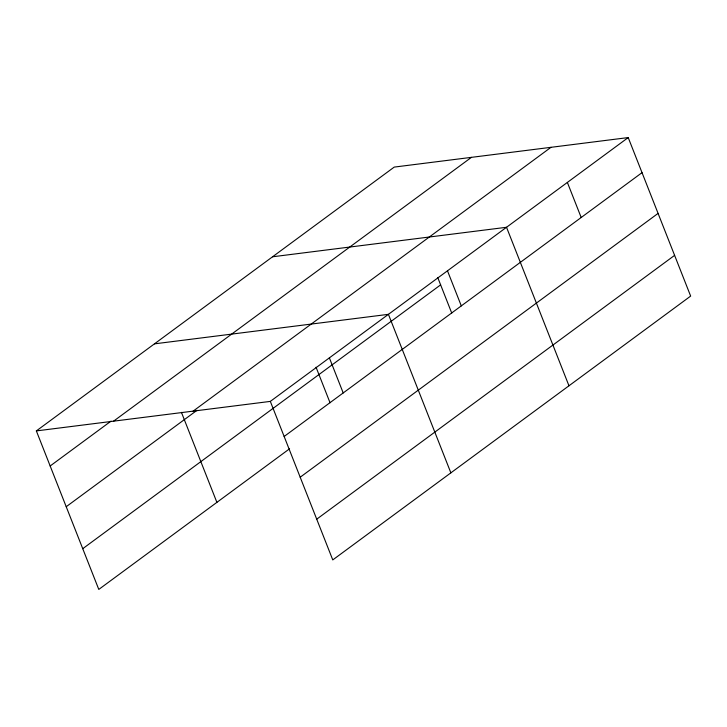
<?xml version="1.0" encoding="UTF-8"?>
<svg xmlns="http://www.w3.org/2000/svg" width="727" height="727" viewBox="0 0 727 727"><rect width="100%" height="100%" fill="white"/><g stroke="black" fill="none" stroke-linecap="round" stroke-linejoin="round"><path stroke-width="1.09" d="M289.564 448.786L98.79 589.424L36.35 430.911L394.234 167.092L628.21 137.576L690.65 296.089L332.766 559.908L270.326 401.395L628.21 137.576M50.163 465.989L111.031 421.115M113.566 421.169L471.441 157.35M193.118 411.137L550.993 147.317M66.212 506.719L197.035 410.282M82.742 548.685L440.626 284.866M284.148 436.473L642.032 172.653M300.196 477.212L658.071 213.393M316.727 519.178L674.601 255.359M272.552 256.785L506.528 227.278L568.968 385.792M154.451 343.853L388.427 314.337L450.867 472.85M36.35 430.911L270.326 401.395M567.369 182.432L581.191 217.509M447.478 270.808L461.3 305.885M437.736 277.523L451.731 313.064M329.376 357.866L343.199 392.943M316.054 367.226L330.049 402.767M181.432 412.345L216.891 502.357"/></g></svg>
